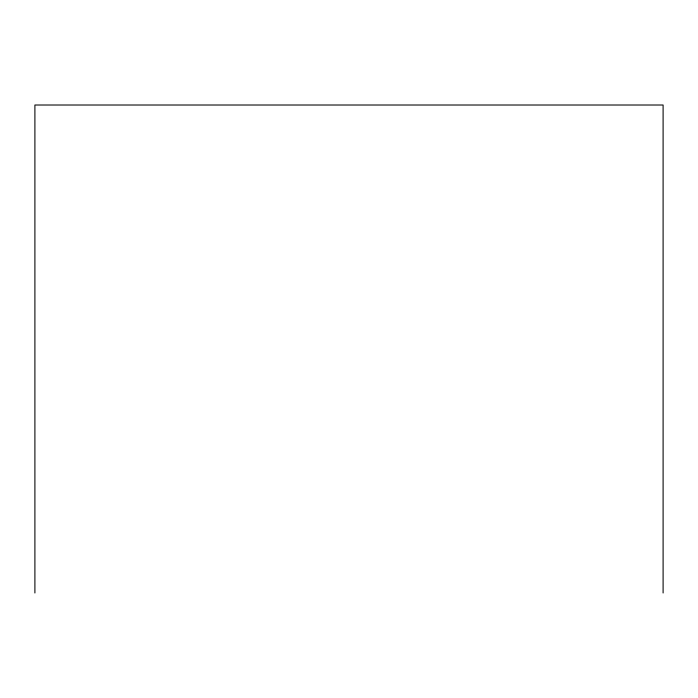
<?xml version="1.0" encoding="UTF-8"?>
<svg xmlns="http://www.w3.org/2000/svg" width="698" height="698" viewBox="0 0 698 698"><rect width="100%" height="100%" fill="white"/><g stroke="black" fill="none" stroke-linecap="round" stroke-linejoin="round"><path stroke-width="1.05" d="M663.1 592.986L663.1 105.014L34.9 105.014L34.9 592.986"/></g></svg>
